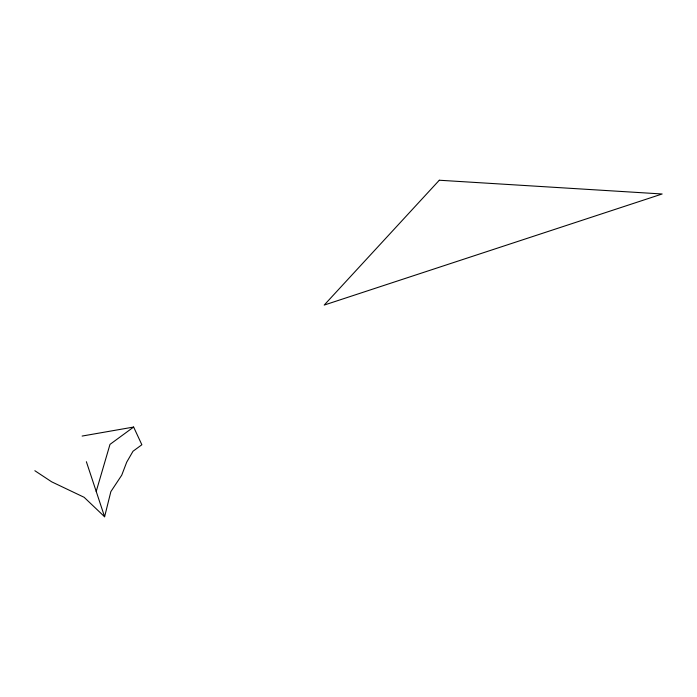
<?xml version="1.0" encoding="UTF-8"?>
<svg xmlns="http://www.w3.org/2000/svg" width="697" height="697" viewBox="0 0 697 697"><rect width="100%" height="100%" fill="white"/><g stroke="black" fill="none" stroke-linecap="round" stroke-linejoin="round"><path stroke-width="1.05" d="M34.85 470.719L51.683 481.836L84.11 497.283L104.602 516.765L110.858 491.62L121.731 475.188L126.706 462.163L133.014 451.238L141.857 444.756L133.632 427.052L82.124 436.061M96.212 491.446L109.995 444.381L133.632 427.052M86.367 461.71L104.602 516.765M439.302 180.235L324.21 305.068L662.15 193.984L439.302 180.235"/></g></svg>
